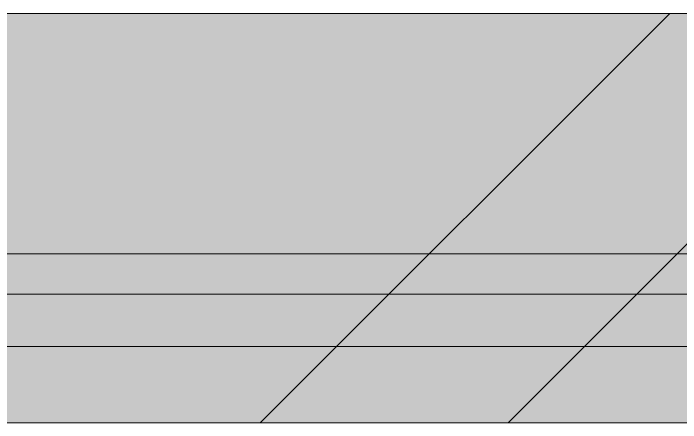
# Model space of a CAD drawing. Header units: millimetres. Extents: x -546 to 1681, y -650 to 1730.
# Drawn here: x 809.422 to 810.563, y 632.755 to 633.455 of the extents above; entities that cross this region are included whole.
import ezdxf

# ---------------------------------------------------------------- set-up
doc = ezdxf.new("R2010")
doc.units = ezdxf.units.MM

msp = doc.modelspace()

# ---------------------------------------------------------------- hatches: boundary and pattern name
at = {"true_color": 0xffffff}
h = msp.add_hatch(color=7, dxfattribs=at)
h.dxf.hatch_style = 2
h.paths.add_polyline_path([(816.0032, 633.4547), (816.0032, 632.7547), (794.3862, 632.7547), (794.3862, 633.4547)])

# ---------------------------------------------------------------- linework, layer by layer
at = {"color": 7, "lineweight": 0}
for points in [[(816.0032, 633.4547), (794.3862, 633.4547)], [(809.8442, 632.7547), (810.5442, 633.4547)], [(810.2682, 632.7547), (810.9682, 633.4547)], [(816.5442, 633.0437), (793.7612, 633.0437)], [(816.6282, 632.9747), (793.7612, 632.9747)], [(816.7032, 632.8847), (793.6862, 632.8847)], [(816.7032, 632.7547), (793.6862, 632.7547)], [(794.3862, 632.7547), (816.7032, 632.7547)]]:
    msp.add_lwpolyline(points, dxfattribs=at)

doc.saveas('drawing.dxf')
